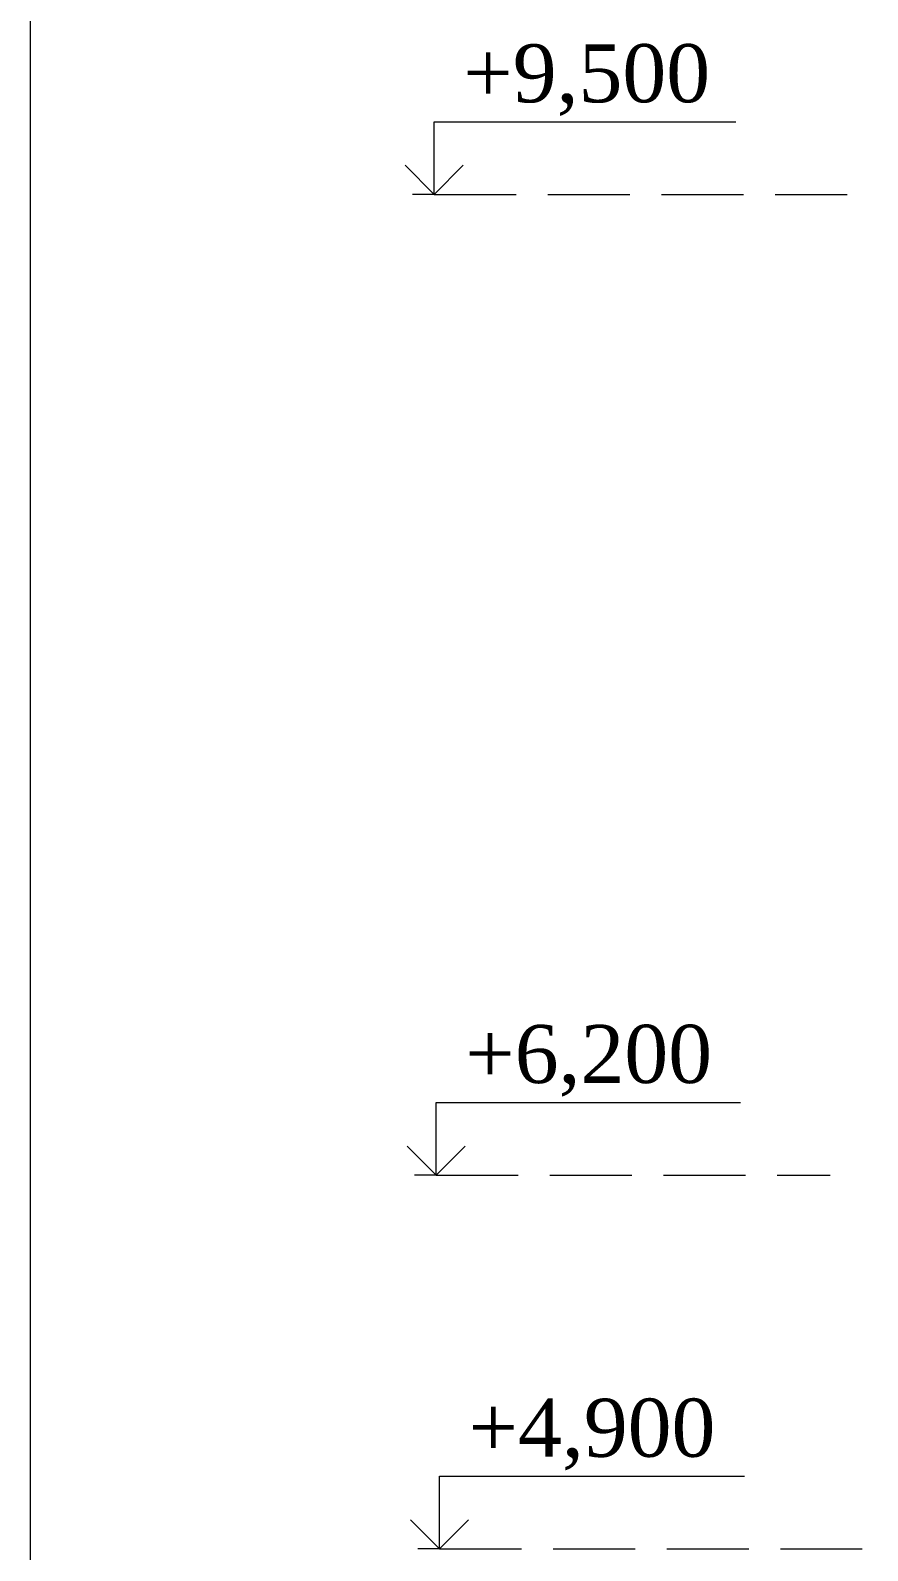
# Model space of a CAD drawing. Header units: millimetres. Extents: x 2399 to 111977, y 1313 to 59551.
# Drawn here: x 84804 to 87688, y 36643 to 41878 of the extents above; entities that cross this region are included whole.
import ezdxf

# ---------------------------------------------------------------- set-up
doc = ezdxf.new("R2010")
doc.units = ezdxf.units.MM
doc.linetypes.add('Невидимая', pattern=[391.222223, 282.222223, -109])
doc.layers.add('dim Level', color=7, linetype='Continuous', lineweight=13)
doc.layers.add('main line', color=7, linetype='Continuous', lineweight=13)
doc.styles.add('СГЕНЕРИР_СТИЛЬ_1', font='georgia.ttf')

msp = doc.modelspace()

# ---------------------------------------------------------------- linework, layer by layer
at = {"layer": 'dim Level', "color": 7, "linetype": 'Continuous', "lineweight": 13}
for p, q in [((86195.0399, 41313.1661), (86195.0399, 41563.1661)), ((86195.0399, 41563.1661), (87233.7079, 41563.1661)), ((86195.0399, 41313.1661), (86095.0399, 41413.1661)), ((86295.0399, 41413.1661), (86195.0399, 41313.1661)), ((86195.0399, 41313.1661), (86120.0399, 41313.1661)), ((86195.0399, 41313.1661), (86270.0399, 41313.1661)), ((86201.8107, 37936.0633), (86201.8107, 38186.0633)), ((86201.8107, 38186.0633), (87250.1746, 38186.0633)), ((86201.8107, 37936.0633), (86101.8107, 38036.0633)), ((86301.8107, 38036.0633), (86201.8107, 37936.0633)), ((86201.8107, 37936.0633), (86126.8107, 37936.0633)), ((86201.8107, 37936.0633), (86276.8107, 37936.0633)), ((86213.2834, 36648.9959), (86213.2834, 36898.9959)), ((86213.2834, 36898.9959), (87263.5874, 36898.9959)), ((86213.2834, 36648.9959), (86113.2834, 36748.9959)), ((86313.2834, 36748.9959), (86213.2834, 36648.9959)), ((86213.2834, 36648.9959), (86138.2834, 36648.9959)), ((86213.2834, 36648.9959), (86288.2834, 36648.9959))]:
    msp.add_line(p, q, dxfattribs=at)
at = {"layer": 'main line', "color": 7, "linetype": 'Continuous', "lineweight": 13}
msp.add_line((84803.9832, 22766.1425), (84803.9832, 58748.0534), dxfattribs=at)
at = {"layer": 'main line', "color": 7, "linetype": 'Невидимая', "lineweight": 13}
for p, q in [((86195.0399, 41313.1661), (87617.5715, 41313.1661)), ((86201.8107, 37936.0633), (87558.4829, 37936.0633)), ((86213.2834, 36648.9959), (87687.5052, 36648.9959))]:
    msp.add_line(p, q, dxfattribs=at)

# ---------------------------------------------------------------- texts
at = {"layer": 'dim Level', "color": 7, "lineweight": 13, "char_height": 200, "attachment_point": 7, "style": 'СГЕНЕРИР_СТИЛЬ_1'}
for s, insert in [('\\A1;+9,500', (86295.0399, 41583.1661)), ('\\A1;+6,200', (86301.8107, 38206.0633)), ('\\A1;+4,900', (86313.2834, 36918.9959))]:
    msp.add_mtext(s, dxfattribs=dict(at, insert=insert))

doc.saveas('drawing.dxf')
